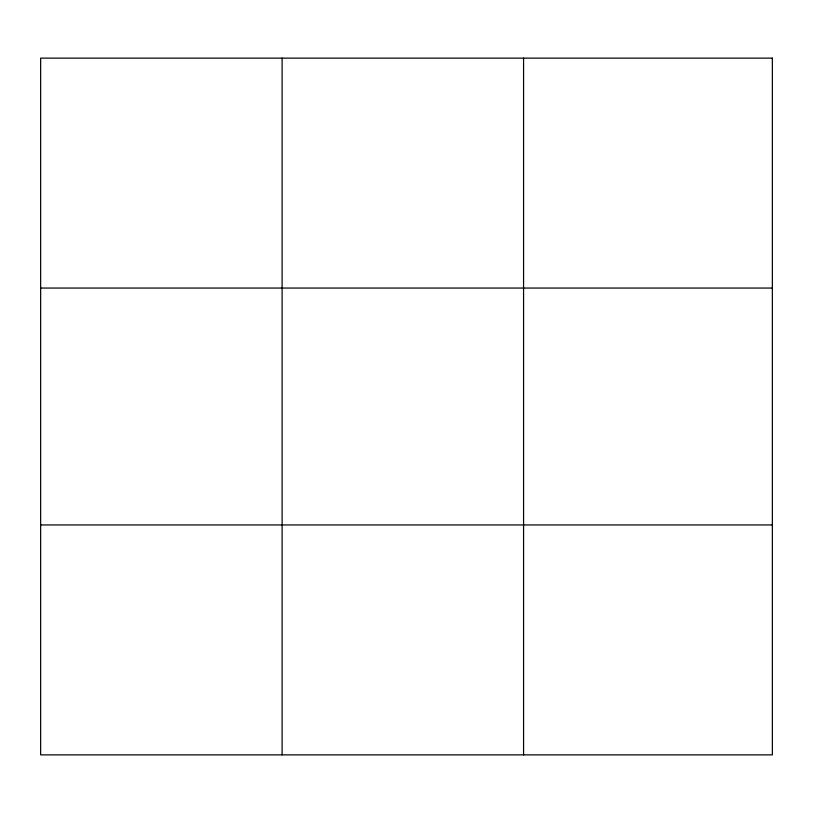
<?xml version="1.0" encoding="UTF-8"?>
<svg xmlns="http://www.w3.org/2000/svg" width="813" height="813" viewBox="0 0 813 813"><rect width="100%" height="100%" fill="white"/><g stroke="black" fill="none" stroke-linecap="round" stroke-linejoin="round"><path stroke-width="1.22" d="M282.111 754.87L282.111 58.13M523.572 754.87L523.572 58.13M40.65 288.056L772.35 288.056M40.65 524.944L772.35 524.944M772.35 58.13L772.35 754.87L40.65 754.87L40.65 58.13L772.35 58.13"/></g></svg>
